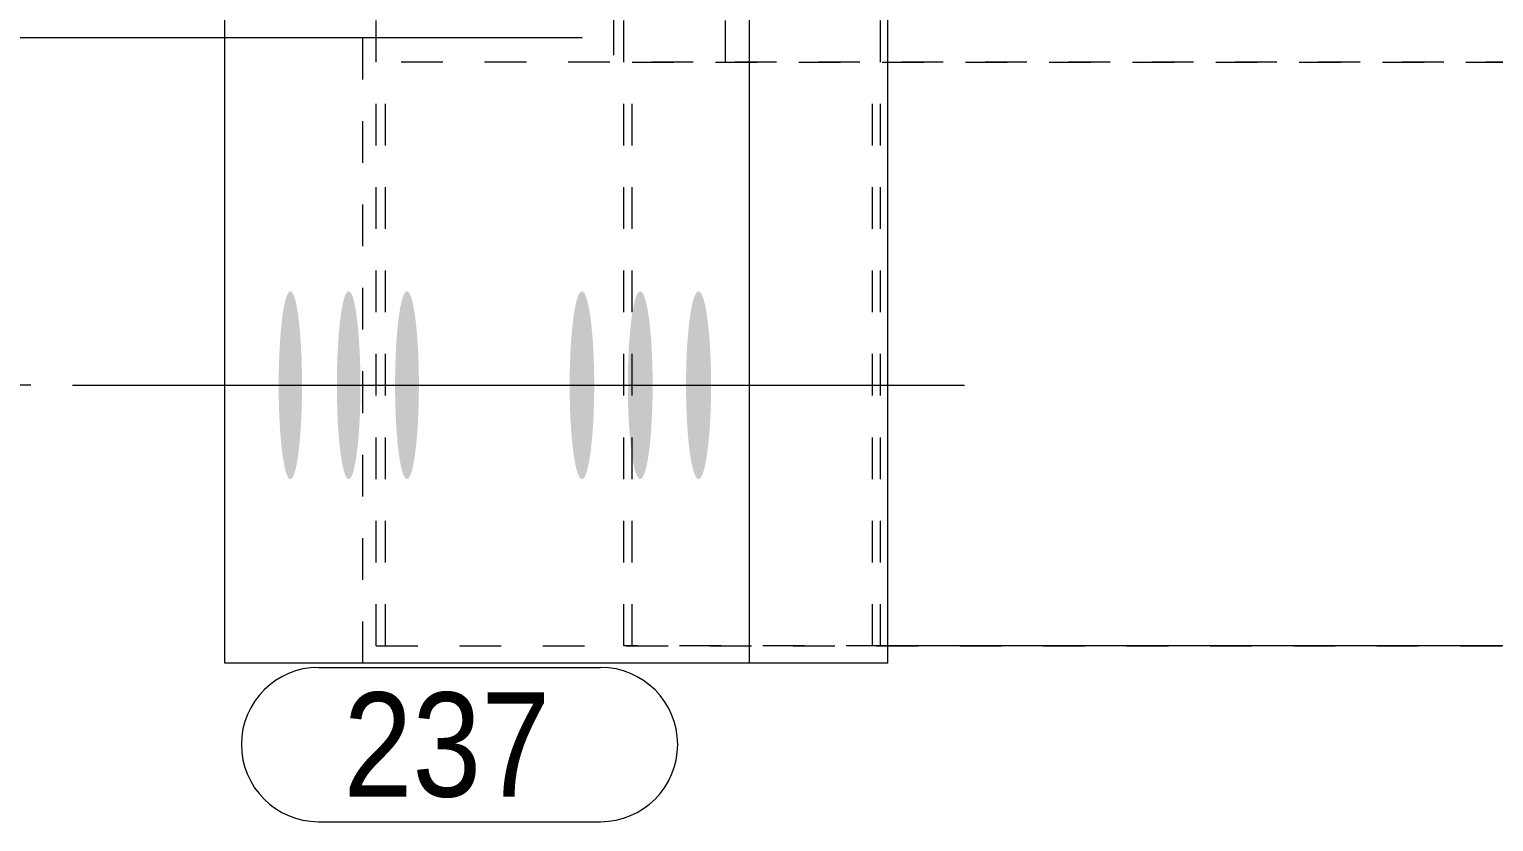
# Model space of a CAD drawing. Header units: millimetres. Extents: x 2 to 825, y 1 to 579.
# Drawn here: x 47.85 to 82.97, y 463.78 to 482.78 of the extents above; entities that cross this region are included whole.
import ezdxf

# ---------------------------------------------------------------- set-up
doc = ezdxf.new("R2010")
doc.units = ezdxf.units.MM
doc.linetypes.add('XKITLINE00', pattern=[0])
doc.linetypes.add('XKITLINE01', pattern=[4, 1, -1, 1, -1])
for name, color, linetype, lineweight in [('Bolt', 3, 'Continuous', 0), ('Dimensions', 7, 'Continuous', 0), ('Part', 2, 'Continuous', 0), ('PartMark', 7, 'Continuous', 0)]:
    doc.layers.add(name, color=color, linetype=linetype, lineweight=lineweight)
doc.styles.add('ARIAL', font='ARIAL.TTF')

# ---------------------------------------------------------------- blocks, each defined once
blk = doc.blocks.new('*A57')
at = {"layer": 'Bolt'}
for points in [[(54.394, 474.193), (54.393, 474.138), (54.393, 474.083), (54.392, 474.028), (54.392, 473.973), (54.391, 473.918), (54.39, 473.864), (54.388, 473.809), (54.387, 473.755), (54.385, 473.702), (54.384, 473.648), (54.382, 473.595), (54.38, 473.543), (54.377, 473.49), (54.375, 473.439), (54.372, 473.387), (54.37, 473.337), (54.367, 473.286), (54.364, 473.237), (54.361, 473.188), (54.357, 473.139), (54.354, 473.092), (54.35, 473.045), (54.347, 472.998), (54.343, 472.953), (54.339, 472.908), (54.334, 472.864), (54.33, 472.821), (54.326, 472.779), (54.321, 472.737), (54.317, 472.697), (54.312, 472.657), (54.307, 472.619), (54.302, 472.581), (54.297, 472.545), (54.291, 472.509), (54.286, 472.475), (54.281, 472.441), (54.275, 472.409), (54.269, 472.378), (54.264, 472.347), (54.258, 472.318), (54.252, 472.291), (54.246, 472.264), (54.24, 472.239), (54.234, 472.214), (54.227, 472.191), (54.221, 472.17), (54.215, 472.149), (54.208, 472.13), (54.202, 472.112), (54.195, 472.095), (54.189, 472.08), (54.182, 472.066), (54.175, 472.053), (54.168, 472.042), (54.162, 472.031), (54.155, 472.023), (54.148, 472.015), (54.141, 472.009), (54.134, 472.004), (54.128, 472.001), (54.121, 471.999), (54.114, 471.998), (54.107, 471.999), (54.1, 472.001), (54.093, 472.004), (54.086, 472.009), (54.08, 472.015), (54.073, 472.023), (54.066, 472.031), (54.059, 472.042), (54.053, 472.053), (54.046, 472.066), (54.039, 472.08), (54.033, 472.095), (54.026, 472.112), (54.02, 472.13), (54.013, 472.149), (54.007, 472.17), (54, 472.191), (53.994, 472.214), (53.988, 472.239), (53.982, 472.264), (53.976, 472.291), (53.97, 472.318), (53.964, 472.347), (53.958, 472.378), (53.953, 472.409), (53.947, 472.441), (53.942, 472.475), (53.936, 472.509), (53.931, 472.545), (53.926, 472.581), (53.921, 472.619), (53.916, 472.657), (53.911, 472.697), (53.907, 472.737), (53.902, 472.779), (53.898, 472.821), (53.893, 472.864), (53.889, 472.908), (53.885, 472.953), (53.881, 472.998), (53.877, 473.045), (53.874, 473.092), (53.87, 473.139), (53.867, 473.188), (53.864, 473.237), (53.861, 473.286), (53.858, 473.337), (53.855, 473.387), (53.853, 473.439), (53.85, 473.49), (53.848, 473.543), (53.846, 473.595), (53.844, 473.648), (53.842, 473.702), (53.841, 473.755), (53.839, 473.809), (53.838, 473.864), (53.837, 473.918), (53.836, 473.973), (53.835, 474.028), (53.835, 474.083), (53.834, 474.138), (53.834, 474.193), (53.834, 474.248), (53.834, 474.304), (53.834, 474.359), (53.835, 474.414), (53.835, 474.469), (53.836, 474.524), (53.837, 474.579), (53.838, 474.633), (53.839, 474.687), (53.841, 474.741), (53.842, 474.795), (53.844, 474.848), (53.846, 474.902), (53.848, 474.954), (53.85, 475.006), (53.853, 475.058), (53.855, 475.109), (53.858, 475.16), (53.861, 475.21), (53.864, 475.26), (53.867, 475.309), (53.87, 475.357), (53.874, 475.405), (53.877, 475.452), (53.881, 475.498), (53.885, 475.544), (53.889, 475.589), (53.893, 475.633), (53.898, 475.676), (53.902, 475.718), (53.907, 475.759), (53.911, 475.8), (53.916, 475.839), (53.921, 475.878), (53.926, 475.916), (53.931, 475.952), (53.936, 475.988), (53.942, 476.022), (53.947, 476.056), (53.953, 476.088), (53.958, 476.119), (53.964, 476.149), (53.97, 476.178), (53.976, 476.206), (53.982, 476.233), (53.988, 476.258), (53.994, 476.282), (54, 476.305), (54.007, 476.327), (54.013, 476.348), (54.02, 476.367), (54.026, 476.385), (54.033, 476.401), (54.039, 476.417), (54.046, 476.431), (54.053, 476.444), (54.059, 476.455), (54.066, 476.465), (54.073, 476.474), (54.08, 476.481), (54.086, 476.488), (54.093, 476.492), (54.1, 476.496), (54.107, 476.498), (54.114, 476.498), (54.121, 476.498), (54.128, 476.496), (54.134, 476.492), (54.141, 476.488), (54.148, 476.481), (54.155, 476.474), (54.162, 476.465), (54.168, 476.455), (54.175, 476.444), (54.182, 476.431), (54.189, 476.417), (54.195, 476.401), (54.202, 476.385), (54.208, 476.367), (54.215, 476.348), (54.221, 476.327), (54.227, 476.305), (54.234, 476.282), (54.24, 476.258), (54.246, 476.233), (54.252, 476.206), (54.258, 476.178), (54.264, 476.149), (54.269, 476.119), (54.275, 476.088), (54.281, 476.056), (54.286, 476.022), (54.291, 475.988), (54.297, 475.952), (54.302, 475.916), (54.307, 475.878), (54.312, 475.839), (54.317, 475.8), (54.321, 475.759), (54.326, 475.718), (54.33, 475.676), (54.334, 475.633), (54.339, 475.589), (54.343, 475.544), (54.347, 475.498), (54.35, 475.452), (54.354, 475.405), (54.357, 475.357), (54.361, 475.309), (54.364, 475.26), (54.367, 475.21), (54.37, 475.16), (54.372, 475.109), (54.375, 475.058), (54.377, 475.006), (54.38, 474.954), (54.382, 474.902), (54.384, 474.848), (54.385, 474.795), (54.387, 474.741), (54.388, 474.687), (54.39, 474.633), (54.391, 474.579), (54.392, 474.524), (54.392, 474.469), (54.393, 474.414), (54.393, 474.359), (54.394, 474.304), (54.394, 474.248)], [(55.795, 474.193), (55.795, 474.138), (55.794, 474.083), (55.794, 474.028), (55.793, 473.973), (55.792, 473.918), (55.791, 473.864), (55.79, 473.809), (55.788, 473.755), (55.787, 473.702), (55.785, 473.648), (55.783, 473.595), (55.781, 473.543), (55.779, 473.49), (55.776, 473.439), (55.774, 473.387), (55.771, 473.337), (55.768, 473.286), (55.765, 473.237), (55.762, 473.188), (55.758, 473.139), (55.755, 473.092), (55.751, 473.045), (55.747, 472.998), (55.744, 472.953), (55.739, 472.908), (55.735, 472.864), (55.731, 472.821), (55.726, 472.779), (55.722, 472.737), (55.717, 472.697), (55.712, 472.657), (55.707, 472.619), (55.702, 472.581), (55.697, 472.545), (55.692, 472.509), (55.686, 472.475), (55.681, 472.441), (55.675, 472.409), (55.669, 472.378), (55.664, 472.347), (55.658, 472.318), (55.652, 472.291), (55.646, 472.264), (55.64, 472.239), (55.633, 472.214), (55.627, 472.191), (55.621, 472.17), (55.614, 472.149), (55.608, 472.13), (55.601, 472.112), (55.595, 472.095), (55.588, 472.08), (55.581, 472.066), (55.574, 472.053), (55.568, 472.042), (55.561, 472.031), (55.554, 472.023), (55.547, 472.015), (55.54, 472.009), (55.533, 472.004), (55.526, 472.001), (55.519, 471.999), (55.512, 471.998), (55.506, 471.999), (55.499, 472.001), (55.492, 472.004), (55.485, 472.009), (55.478, 472.015), (55.471, 472.023), (55.464, 472.031), (55.457, 472.042), (55.451, 472.053), (55.444, 472.066), (55.437, 472.08), (55.43, 472.095), (55.424, 472.112), (55.417, 472.13), (55.411, 472.149), (55.404, 472.17), (55.398, 472.191), (55.392, 472.214), (55.385, 472.239), (55.379, 472.264), (55.373, 472.291), (55.367, 472.318), (55.361, 472.347), (55.355, 472.378), (55.35, 472.409), (55.344, 472.441), (55.339, 472.475), (55.333, 472.509), (55.328, 472.545), (55.323, 472.581), (55.318, 472.619), (55.313, 472.657), (55.308, 472.697), (55.303, 472.737), (55.298, 472.779), (55.294, 472.821), (55.29, 472.864), (55.285, 472.908), (55.281, 472.953), (55.277, 472.998), (55.274, 473.045), (55.27, 473.092), (55.267, 473.139), (55.263, 473.188), (55.26, 473.237), (55.257, 473.286), (55.254, 473.337), (55.251, 473.387), (55.249, 473.439), (55.246, 473.49), (55.244, 473.543), (55.242, 473.595), (55.24, 473.648), (55.238, 473.702), (55.237, 473.755), (55.235, 473.809), (55.234, 473.864), (55.233, 473.918), (55.232, 473.973), (55.231, 474.028), (55.231, 474.083), (55.23, 474.138), (55.23, 474.193), (55.23, 474.248), (55.23, 474.304), (55.23, 474.359), (55.231, 474.414), (55.231, 474.469), (55.232, 474.524), (55.233, 474.579), (55.234, 474.633), (55.235, 474.687), (55.237, 474.741), (55.238, 474.795), (55.24, 474.848), (55.242, 474.902), (55.244, 474.954), (55.246, 475.006), (55.249, 475.058), (55.251, 475.109), (55.254, 475.16), (55.257, 475.21), (55.26, 475.26), (55.263, 475.309), (55.267, 475.357), (55.27, 475.405), (55.274, 475.452), (55.277, 475.498), (55.281, 475.544), (55.285, 475.589), (55.29, 475.633), (55.294, 475.676), (55.298, 475.718), (55.303, 475.759), (55.308, 475.8), (55.313, 475.839), (55.318, 475.878), (55.323, 475.916), (55.328, 475.952), (55.333, 475.988), (55.339, 476.022), (55.344, 476.056), (55.35, 476.088), (55.355, 476.119), (55.361, 476.149), (55.367, 476.178), (55.373, 476.206), (55.379, 476.233), (55.385, 476.258), (55.392, 476.282), (55.398, 476.305), (55.404, 476.327), (55.411, 476.348), (55.417, 476.367), (55.424, 476.385), (55.43, 476.401), (55.437, 476.417), (55.444, 476.431), (55.451, 476.444), (55.457, 476.455), (55.464, 476.465), (55.471, 476.474), (55.478, 476.481), (55.485, 476.488), (55.492, 476.492), (55.499, 476.496), (55.506, 476.498), (55.512, 476.498), (55.519, 476.498), (55.526, 476.496), (55.533, 476.492), (55.54, 476.488), (55.547, 476.481), (55.554, 476.474), (55.561, 476.465), (55.568, 476.455), (55.574, 476.444), (55.581, 476.431), (55.588, 476.417), (55.595, 476.401), (55.601, 476.385), (55.608, 476.367), (55.614, 476.348), (55.621, 476.327), (55.627, 476.305), (55.633, 476.282), (55.64, 476.258), (55.646, 476.233), (55.652, 476.206), (55.658, 476.178), (55.664, 476.149), (55.669, 476.119), (55.675, 476.088), (55.681, 476.056), (55.686, 476.022), (55.692, 475.988), (55.697, 475.952), (55.702, 475.916), (55.707, 475.878), (55.712, 475.839), (55.717, 475.8), (55.722, 475.759), (55.726, 475.718), (55.731, 475.676), (55.735, 475.633), (55.739, 475.589), (55.744, 475.544), (55.747, 475.498), (55.751, 475.452), (55.755, 475.405), (55.758, 475.357), (55.762, 475.309), (55.765, 475.26), (55.768, 475.21), (55.771, 475.16), (55.774, 475.109), (55.776, 475.058), (55.779, 475.006), (55.781, 474.954), (55.783, 474.902), (55.785, 474.848), (55.787, 474.795), (55.788, 474.741), (55.79, 474.687), (55.791, 474.633), (55.792, 474.579), (55.793, 474.524), (55.794, 474.469), (55.794, 474.414), (55.795, 474.359), (55.795, 474.304), (55.795, 474.248)], [(57.196, 474.193), (57.196, 474.138), (57.196, 474.083), (57.195, 474.028), (57.194, 473.973), (57.193, 473.918), (57.192, 473.864), (57.191, 473.809), (57.19, 473.755), (57.188, 473.702), (57.186, 473.648), (57.184, 473.595), (57.182, 473.543), (57.18, 473.49), (57.177, 473.439), (57.175, 473.387), (57.172, 473.337), (57.169, 473.286), (57.166, 473.237), (57.163, 473.188), (57.159, 473.139), (57.156, 473.092), (57.152, 473.045), (57.148, 472.998), (57.144, 472.953), (57.14, 472.908), (57.136, 472.864), (57.132, 472.821), (57.127, 472.779), (57.123, 472.737), (57.118, 472.697), (57.113, 472.657), (57.108, 472.619), (57.103, 472.581), (57.098, 472.545), (57.092, 472.509), (57.087, 472.475), (57.081, 472.441), (57.075, 472.409), (57.07, 472.378), (57.064, 472.347), (57.058, 472.318), (57.052, 472.291), (57.046, 472.264), (57.039, 472.239), (57.033, 472.214), (57.027, 472.191), (57.02, 472.17), (57.014, 472.149), (57.007, 472.13), (57.001, 472.112), (56.994, 472.095), (56.987, 472.08), (56.98, 472.066), (56.974, 472.053), (56.967, 472.042), (56.96, 472.031), (56.953, 472.023), (56.946, 472.015), (56.939, 472.009), (56.932, 472.004), (56.925, 472.001), (56.918, 471.999), (56.911, 471.998), (56.904, 471.999), (56.897, 472.001), (56.89, 472.004), (56.883, 472.009), (56.876, 472.015), (56.869, 472.023), (56.862, 472.031), (56.855, 472.042), (56.849, 472.053), (56.842, 472.066), (56.835, 472.08), (56.828, 472.095), (56.822, 472.112), (56.815, 472.13), (56.808, 472.149), (56.802, 472.17), (56.795, 472.191), (56.789, 472.214), (56.783, 472.239), (56.777, 472.264), (56.77, 472.291), (56.764, 472.318), (56.758, 472.347), (56.752, 472.378), (56.747, 472.409), (56.741, 472.441), (56.735, 472.475), (56.73, 472.509), (56.725, 472.545), (56.719, 472.581), (56.714, 472.619), (56.709, 472.657), (56.704, 472.697), (56.7, 472.737), (56.695, 472.779), (56.69, 472.821), (56.686, 472.864), (56.682, 472.908), (56.678, 472.953), (56.674, 472.998), (56.67, 473.045), (56.666, 473.092), (56.663, 473.139), (56.659, 473.188), (56.656, 473.237), (56.653, 473.286), (56.65, 473.337), (56.647, 473.387), (56.645, 473.439), (56.642, 473.49), (56.64, 473.543), (56.638, 473.595), (56.636, 473.648), (56.634, 473.702), (56.633, 473.755), (56.631, 473.809), (56.63, 473.864), (56.629, 473.918), (56.628, 473.973), (56.627, 474.028), (56.626, 474.083), (56.626, 474.138), (56.626, 474.193), (56.626, 474.248), (56.626, 474.304), (56.626, 474.359), (56.626, 474.414), (56.627, 474.469), (56.628, 474.524), (56.629, 474.579), (56.63, 474.633), (56.631, 474.687), (56.633, 474.741), (56.634, 474.795), (56.636, 474.848), (56.638, 474.902), (56.64, 474.954), (56.642, 475.006), (56.645, 475.058), (56.647, 475.109), (56.65, 475.16), (56.653, 475.21), (56.656, 475.26), (56.659, 475.309), (56.663, 475.357), (56.666, 475.405), (56.67, 475.452), (56.674, 475.498), (56.678, 475.544), (56.682, 475.589), (56.686, 475.633), (56.69, 475.676), (56.695, 475.718), (56.7, 475.759), (56.704, 475.8), (56.709, 475.839), (56.714, 475.878), (56.719, 475.916), (56.725, 475.952), (56.73, 475.988), (56.735, 476.022), (56.741, 476.056), (56.747, 476.088), (56.752, 476.119), (56.758, 476.149), (56.764, 476.178), (56.77, 476.206), (56.777, 476.233), (56.783, 476.258), (56.789, 476.282), (56.795, 476.305), (56.802, 476.327), (56.808, 476.348), (56.815, 476.367), (56.822, 476.385), (56.828, 476.401), (56.835, 476.417), (56.842, 476.431), (56.849, 476.444), (56.855, 476.455), (56.862, 476.465), (56.869, 476.474), (56.876, 476.481), (56.883, 476.488), (56.89, 476.492), (56.897, 476.496), (56.904, 476.498), (56.911, 476.498), (56.918, 476.498), (56.925, 476.496), (56.932, 476.492), (56.939, 476.488), (56.946, 476.481), (56.953, 476.474), (56.96, 476.465), (56.967, 476.455), (56.974, 476.444), (56.98, 476.431), (56.987, 476.417), (56.994, 476.401), (57.001, 476.385), (57.007, 476.367), (57.014, 476.348), (57.02, 476.327), (57.027, 476.305), (57.033, 476.282), (57.039, 476.258), (57.046, 476.233), (57.052, 476.206), (57.058, 476.178), (57.064, 476.149), (57.07, 476.119), (57.075, 476.088), (57.081, 476.056), (57.087, 476.022), (57.092, 475.988), (57.098, 475.952), (57.103, 475.916), (57.108, 475.878), (57.113, 475.839), (57.118, 475.8), (57.123, 475.759), (57.127, 475.718), (57.132, 475.676), (57.136, 475.633), (57.14, 475.589), (57.144, 475.544), (57.148, 475.498), (57.152, 475.452), (57.156, 475.405), (57.159, 475.357), (57.163, 475.309), (57.166, 475.26), (57.169, 475.21), (57.172, 475.16), (57.175, 475.109), (57.177, 475.058), (57.18, 475.006), (57.182, 474.954), (57.184, 474.902), (57.186, 474.848), (57.188, 474.795), (57.19, 474.741), (57.191, 474.687), (57.192, 474.633), (57.193, 474.579), (57.194, 474.524), (57.195, 474.469), (57.196, 474.414), (57.196, 474.359), (57.196, 474.304), (57.197, 474.248)], [(61.401, 474.193), (61.401, 474.138), (61.4, 474.083), (61.4, 474.028), (61.399, 473.973), (61.398, 473.918), (61.397, 473.864), (61.396, 473.809), (61.394, 473.755), (61.392, 473.702), (61.391, 473.648), (61.389, 473.595), (61.386, 473.543), (61.384, 473.49), (61.381, 473.439), (61.379, 473.387), (61.376, 473.337), (61.373, 473.286), (61.37, 473.237), (61.366, 473.188), (61.363, 473.139), (61.359, 473.092), (61.356, 473.045), (61.352, 472.998), (61.347, 472.953), (61.343, 472.908), (61.339, 472.864), (61.334, 472.821), (61.33, 472.779), (61.325, 472.737), (61.32, 472.697), (61.315, 472.657), (61.31, 472.619), (61.305, 472.581), (61.299, 472.545), (61.294, 472.509), (61.288, 472.475), (61.282, 472.441), (61.276, 472.409), (61.27, 472.378), (61.264, 472.347), (61.258, 472.318), (61.252, 472.291), (61.246, 472.264), (61.239, 472.239), (61.233, 472.214), (61.226, 472.191), (61.219, 472.17), (61.213, 472.149), (61.206, 472.13), (61.199, 472.112), (61.192, 472.095), (61.185, 472.08), (61.178, 472.066), (61.171, 472.053), (61.164, 472.042), (61.157, 472.031), (61.15, 472.023), (61.143, 472.015), (61.136, 472.009), (61.129, 472.004), (61.121, 472.001), (61.114, 471.999), (61.107, 471.998), (61.1, 471.999), (61.092, 472.001), (61.085, 472.004), (61.078, 472.009), (61.071, 472.015), (61.064, 472.023), (61.057, 472.031), (61.049, 472.042), (61.042, 472.053), (61.035, 472.066), (61.028, 472.08), (61.021, 472.095), (61.015, 472.112), (61.008, 472.13), (61.001, 472.149), (60.994, 472.17), (60.988, 472.191), (60.981, 472.214), (60.975, 472.239), (60.968, 472.264), (60.962, 472.291), (60.956, 472.318), (60.949, 472.347), (60.943, 472.378), (60.937, 472.409), (60.932, 472.441), (60.926, 472.475), (60.92, 472.509), (60.915, 472.545), (60.909, 472.581), (60.904, 472.619), (60.899, 472.657), (60.894, 472.697), (60.889, 472.737), (60.884, 472.779), (60.879, 472.821), (60.875, 472.864), (60.87, 472.908), (60.866, 472.953), (60.862, 472.998), (60.858, 473.045), (60.854, 473.092), (60.851, 473.139), (60.847, 473.188), (60.844, 473.237), (60.841, 473.286), (60.838, 473.337), (60.835, 473.387), (60.832, 473.439), (60.83, 473.49), (60.827, 473.543), (60.825, 473.595), (60.823, 473.648), (60.821, 473.702), (60.82, 473.755), (60.818, 473.809), (60.817, 473.864), (60.816, 473.918), (60.815, 473.973), (60.814, 474.028), (60.813, 474.083), (60.813, 474.138), (60.813, 474.193), (60.813, 474.248), (60.813, 474.304), (60.813, 474.359), (60.813, 474.414), (60.814, 474.469), (60.815, 474.524), (60.816, 474.579), (60.817, 474.633), (60.818, 474.687), (60.82, 474.741), (60.821, 474.795), (60.823, 474.848), (60.825, 474.902), (60.827, 474.954), (60.83, 475.006), (60.832, 475.058), (60.835, 475.109), (60.838, 475.16), (60.841, 475.21), (60.844, 475.26), (60.847, 475.309), (60.851, 475.357), (60.854, 475.405), (60.858, 475.452), (60.862, 475.498), (60.866, 475.544), (60.87, 475.589), (60.875, 475.633), (60.879, 475.676), (60.884, 475.718), (60.889, 475.759), (60.894, 475.8), (60.899, 475.839), (60.904, 475.878), (60.909, 475.916), (60.915, 475.952), (60.92, 475.988), (60.926, 476.022), (60.932, 476.056), (60.937, 476.088), (60.943, 476.119), (60.949, 476.149), (60.956, 476.178), (60.962, 476.206), (60.968, 476.233), (60.975, 476.258), (60.981, 476.282), (60.988, 476.305), (60.994, 476.327), (61.001, 476.348), (61.008, 476.367), (61.015, 476.385), (61.021, 476.401), (61.028, 476.417), (61.035, 476.431), (61.042, 476.444), (61.049, 476.455), (61.057, 476.465), (61.064, 476.474), (61.071, 476.481), (61.078, 476.488), (61.085, 476.492), (61.092, 476.496), (61.1, 476.498), (61.107, 476.498), (61.114, 476.498), (61.121, 476.496), (61.129, 476.492), (61.136, 476.488), (61.143, 476.481), (61.15, 476.474), (61.157, 476.465), (61.164, 476.455), (61.171, 476.444), (61.178, 476.431), (61.185, 476.417), (61.192, 476.401), (61.199, 476.385), (61.206, 476.367), (61.213, 476.348), (61.219, 476.327), (61.226, 476.305), (61.233, 476.282), (61.239, 476.258), (61.246, 476.233), (61.252, 476.206), (61.258, 476.178), (61.264, 476.149), (61.27, 476.119), (61.276, 476.088), (61.282, 476.056), (61.288, 476.022), (61.294, 475.988), (61.299, 475.952), (61.305, 475.916), (61.31, 475.878), (61.315, 475.839), (61.32, 475.8), (61.325, 475.759), (61.33, 475.718), (61.334, 475.676), (61.339, 475.633), (61.343, 475.589), (61.347, 475.544), (61.352, 475.498), (61.356, 475.452), (61.359, 475.405), (61.363, 475.357), (61.366, 475.309), (61.37, 475.26), (61.373, 475.21), (61.376, 475.16), (61.379, 475.109), (61.381, 475.058), (61.384, 475.006), (61.386, 474.954), (61.389, 474.902), (61.391, 474.848), (61.392, 474.795), (61.394, 474.741), (61.396, 474.687), (61.397, 474.633), (61.398, 474.579), (61.399, 474.524), (61.4, 474.469), (61.4, 474.414), (61.401, 474.359), (61.401, 474.304), (61.401, 474.248)], [(62.803, 474.193), (62.803, 474.138), (62.802, 474.083), (62.801, 474.028), (62.801, 473.973), (62.8, 473.918), (62.798, 473.864), (62.797, 473.809), (62.796, 473.755), (62.794, 473.702), (62.792, 473.648), (62.79, 473.595), (62.788, 473.543), (62.785, 473.49), (62.783, 473.439), (62.78, 473.387), (62.777, 473.337), (62.774, 473.286), (62.771, 473.237), (62.768, 473.188), (62.764, 473.139), (62.761, 473.092), (62.757, 473.045), (62.753, 472.998), (62.749, 472.953), (62.744, 472.908), (62.74, 472.864), (62.735, 472.821), (62.731, 472.779), (62.726, 472.737), (62.721, 472.697), (62.716, 472.657), (62.711, 472.619), (62.705, 472.581), (62.7, 472.545), (62.694, 472.509), (62.688, 472.475), (62.683, 472.441), (62.677, 472.409), (62.671, 472.378), (62.665, 472.347), (62.658, 472.318), (62.652, 472.291), (62.646, 472.264), (62.639, 472.239), (62.633, 472.214), (62.626, 472.191), (62.619, 472.17), (62.612, 472.149), (62.606, 472.13), (62.599, 472.112), (62.592, 472.095), (62.585, 472.08), (62.578, 472.066), (62.571, 472.053), (62.563, 472.042), (62.556, 472.031), (62.549, 472.023), (62.542, 472.015), (62.535, 472.009), (62.527, 472.004), (62.52, 472.001), (62.513, 471.999), (62.505, 471.998), (62.498, 471.999), (62.491, 472.001), (62.484, 472.004), (62.476, 472.009), (62.469, 472.015), (62.462, 472.023), (62.455, 472.031), (62.447, 472.042), (62.44, 472.053), (62.433, 472.066), (62.426, 472.08), (62.419, 472.095), (62.412, 472.112), (62.405, 472.13), (62.398, 472.149), (62.392, 472.17), (62.385, 472.191), (62.378, 472.214), (62.372, 472.239), (62.365, 472.264), (62.359, 472.291), (62.353, 472.318), (62.346, 472.347), (62.34, 472.378), (62.334, 472.409), (62.328, 472.441), (62.322, 472.475), (62.317, 472.509), (62.311, 472.545), (62.306, 472.581), (62.3, 472.619), (62.295, 472.657), (62.29, 472.697), (62.285, 472.737), (62.28, 472.779), (62.276, 472.821), (62.271, 472.864), (62.267, 472.908), (62.262, 472.953), (62.258, 472.998), (62.254, 473.045), (62.25, 473.092), (62.247, 473.139), (62.243, 473.188), (62.24, 473.237), (62.237, 473.286), (62.234, 473.337), (62.231, 473.387), (62.228, 473.439), (62.225, 473.49), (62.223, 473.543), (62.221, 473.595), (62.219, 473.648), (62.217, 473.702), (62.215, 473.755), (62.214, 473.809), (62.212, 473.864), (62.211, 473.918), (62.21, 473.973), (62.209, 474.028), (62.209, 474.083), (62.208, 474.138), (62.208, 474.193), (62.208, 474.248), (62.208, 474.304), (62.208, 474.359), (62.209, 474.414), (62.209, 474.469), (62.21, 474.524), (62.211, 474.579), (62.212, 474.633), (62.214, 474.687), (62.215, 474.741), (62.217, 474.795), (62.219, 474.848), (62.221, 474.902), (62.223, 474.954), (62.225, 475.006), (62.228, 475.058), (62.231, 475.109), (62.234, 475.16), (62.237, 475.21), (62.24, 475.26), (62.243, 475.309), (62.247, 475.357), (62.25, 475.405), (62.254, 475.452), (62.258, 475.498), (62.262, 475.544), (62.267, 475.589), (62.271, 475.633), (62.276, 475.676), (62.28, 475.718), (62.285, 475.759), (62.29, 475.8), (62.295, 475.839), (62.3, 475.878), (62.306, 475.916), (62.311, 475.952), (62.317, 475.988), (62.322, 476.022), (62.328, 476.056), (62.334, 476.088), (62.34, 476.119), (62.346, 476.149), (62.353, 476.178), (62.359, 476.206), (62.365, 476.233), (62.372, 476.258), (62.378, 476.282), (62.385, 476.305), (62.392, 476.327), (62.398, 476.348), (62.405, 476.367), (62.412, 476.385), (62.419, 476.401), (62.426, 476.417), (62.433, 476.431), (62.44, 476.444), (62.447, 476.455), (62.455, 476.465), (62.462, 476.474), (62.469, 476.481), (62.476, 476.488), (62.484, 476.492), (62.491, 476.496), (62.498, 476.498), (62.505, 476.498), (62.513, 476.498), (62.52, 476.496), (62.527, 476.492), (62.535, 476.488), (62.542, 476.481), (62.549, 476.474), (62.556, 476.465), (62.563, 476.455), (62.571, 476.444), (62.578, 476.431), (62.585, 476.417), (62.592, 476.401), (62.599, 476.385), (62.606, 476.367), (62.612, 476.348), (62.619, 476.327), (62.626, 476.305), (62.633, 476.282), (62.639, 476.258), (62.646, 476.233), (62.652, 476.206), (62.658, 476.178), (62.665, 476.149), (62.671, 476.119), (62.677, 476.088), (62.683, 476.056), (62.688, 476.022), (62.694, 475.988), (62.7, 475.952), (62.705, 475.916), (62.711, 475.878), (62.716, 475.839), (62.721, 475.8), (62.726, 475.759), (62.731, 475.718), (62.735, 475.676), (62.74, 475.633), (62.744, 475.589), (62.749, 475.544), (62.753, 475.498), (62.757, 475.452), (62.761, 475.405), (62.764, 475.357), (62.768, 475.309), (62.771, 475.26), (62.774, 475.21), (62.777, 475.16), (62.78, 475.109), (62.783, 475.058), (62.785, 475.006), (62.788, 474.954), (62.79, 474.902), (62.792, 474.848), (62.794, 474.795), (62.796, 474.741), (62.797, 474.687), (62.798, 474.633), (62.8, 474.579), (62.801, 474.524), (62.801, 474.469), (62.802, 474.414), (62.803, 474.359), (62.803, 474.304), (62.803, 474.248)], [(64.205, 474.193), (64.204, 474.138), (64.204, 474.083), (64.203, 474.028), (64.202, 473.973), (64.201, 473.918), (64.2, 473.864), (64.199, 473.809), (64.197, 473.755), (64.196, 473.702), (64.194, 473.648), (64.192, 473.595), (64.189, 473.543), (64.187, 473.49), (64.184, 473.439), (64.182, 473.387), (64.179, 473.337), (64.176, 473.286), (64.173, 473.237), (64.169, 473.188), (64.166, 473.139), (64.162, 473.092), (64.158, 473.045), (64.154, 472.998), (64.15, 472.953), (64.145, 472.908), (64.141, 472.864), (64.136, 472.821), (64.132, 472.779), (64.127, 472.737), (64.122, 472.697), (64.117, 472.657), (64.111, 472.619), (64.106, 472.581), (64.1, 472.545), (64.095, 472.509), (64.089, 472.475), (64.083, 472.441), (64.077, 472.409), (64.071, 472.378), (64.065, 472.347), (64.059, 472.318), (64.052, 472.291), (64.046, 472.264), (64.039, 472.239), (64.033, 472.214), (64.026, 472.191), (64.019, 472.17), (64.012, 472.149), (64.005, 472.13), (63.998, 472.112), (63.991, 472.095), (63.984, 472.08), (63.977, 472.066), (63.97, 472.053), (63.963, 472.042), (63.955, 472.031), (63.948, 472.023), (63.941, 472.015), (63.934, 472.009), (63.926, 472.004), (63.919, 472.001), (63.911, 471.999), (63.904, 471.998), (63.897, 471.999), (63.889, 472.001), (63.882, 472.004), (63.875, 472.009), (63.867, 472.015), (63.86, 472.023), (63.853, 472.031), (63.845, 472.042), (63.838, 472.053), (63.831, 472.066), (63.824, 472.08), (63.817, 472.095), (63.81, 472.112), (63.803, 472.13), (63.796, 472.149), (63.789, 472.17), (63.782, 472.191), (63.776, 472.214), (63.769, 472.239), (63.762, 472.264), (63.756, 472.291), (63.75, 472.318), (63.743, 472.347), (63.737, 472.378), (63.731, 472.409), (63.725, 472.441), (63.719, 472.475), (63.713, 472.509), (63.708, 472.545), (63.702, 472.581), (63.697, 472.619), (63.692, 472.657), (63.686, 472.697), (63.681, 472.737), (63.676, 472.779), (63.672, 472.821), (63.667, 472.864), (63.663, 472.908), (63.658, 472.953), (63.654, 472.998), (63.65, 473.045), (63.646, 473.092), (63.643, 473.139), (63.639, 473.188), (63.636, 473.237), (63.632, 473.286), (63.629, 473.337), (63.626, 473.387), (63.624, 473.439), (63.621, 473.49), (63.619, 473.543), (63.616, 473.595), (63.614, 473.648), (63.612, 473.702), (63.611, 473.755), (63.609, 473.809), (63.608, 473.864), (63.607, 473.918), (63.606, 473.973), (63.605, 474.028), (63.604, 474.083), (63.604, 474.138), (63.604, 474.193), (63.603, 474.248), (63.604, 474.304), (63.604, 474.359), (63.604, 474.414), (63.605, 474.469), (63.606, 474.524), (63.607, 474.579), (63.608, 474.633), (63.609, 474.687), (63.611, 474.741), (63.612, 474.795), (63.614, 474.848), (63.616, 474.902), (63.619, 474.954), (63.621, 475.006), (63.624, 475.058), (63.626, 475.109), (63.629, 475.16), (63.632, 475.21), (63.636, 475.26), (63.639, 475.309), (63.643, 475.357), (63.646, 475.405), (63.65, 475.452), (63.654, 475.498), (63.658, 475.544), (63.663, 475.589), (63.667, 475.633), (63.672, 475.676), (63.676, 475.718), (63.681, 475.759), (63.686, 475.8), (63.692, 475.839), (63.697, 475.878), (63.702, 475.916), (63.708, 475.952), (63.713, 475.988), (63.719, 476.022), (63.725, 476.056), (63.731, 476.088), (63.737, 476.119), (63.743, 476.149), (63.75, 476.178), (63.756, 476.206), (63.762, 476.233), (63.769, 476.258), (63.776, 476.282), (63.782, 476.305), (63.789, 476.327), (63.796, 476.348), (63.803, 476.367), (63.81, 476.385), (63.817, 476.401), (63.824, 476.417), (63.831, 476.431), (63.838, 476.444), (63.845, 476.455), (63.853, 476.465), (63.86, 476.474), (63.867, 476.481), (63.875, 476.488), (63.882, 476.492), (63.889, 476.496), (63.897, 476.498), (63.904, 476.498), (63.911, 476.498), (63.919, 476.496), (63.926, 476.492), (63.934, 476.488), (63.941, 476.481), (63.948, 476.474), (63.955, 476.465), (63.963, 476.455), (63.97, 476.444), (63.977, 476.431), (63.984, 476.417), (63.991, 476.401), (63.998, 476.385), (64.005, 476.367), (64.012, 476.348), (64.019, 476.327), (64.026, 476.305), (64.033, 476.282), (64.039, 476.258), (64.046, 476.233), (64.052, 476.206), (64.059, 476.178), (64.065, 476.149), (64.071, 476.119), (64.077, 476.088), (64.083, 476.056), (64.089, 476.022), (64.095, 475.988), (64.1, 475.952), (64.106, 475.916), (64.111, 475.878), (64.117, 475.839), (64.122, 475.8), (64.127, 475.759), (64.132, 475.718), (64.136, 475.676), (64.141, 475.633), (64.145, 475.589), (64.15, 475.544), (64.154, 475.498), (64.158, 475.452), (64.162, 475.405), (64.166, 475.357), (64.169, 475.309), (64.173, 475.26), (64.176, 475.21), (64.179, 475.16), (64.182, 475.109), (64.184, 475.058), (64.187, 475.006), (64.189, 474.954), (64.192, 474.902), (64.194, 474.848), (64.196, 474.795), (64.197, 474.741), (64.199, 474.687), (64.2, 474.633), (64.201, 474.579), (64.202, 474.524), (64.203, 474.469), (64.204, 474.414), (64.204, 474.359), (64.205, 474.304), (64.205, 474.248)]]:
    blk.add_hatch(color=3, dxfattribs=at).paths.add_polyline_path(points, flags=17)
at = {"layer": 'Bolt', "color": 3, "linetype": 'XKITLINE00', "lineweight": 0}
for p, q in [((48.893, 474.248), (60.495, 474.248)), ((50.291, 474.248), (61.894, 474.248)), ((51.69, 474.248), (63.292, 474.248)), ((55.886, 474.248), (67.488, 474.248)), ((57.284, 474.248), (68.887, 474.248)), ((58.683, 474.248), (70.285, 474.248))]:
    blk.add_line(p, q, dxfattribs=at)
blk = doc.blocks.new('*A58')
at = {"layer": 'Part', "color": 7, "linetype": 'XKITLINE01', "lineweight": 0}
for p, q in [((62.115, 467.998), (62.115, 497.165)), ((68.268, 467.998), (68.268, 497.165)), ((62.309, 467.998), (62.309, 481.998)), ((62.309, 481.998), (193.577, 481.998)), ((68.075, 467.998), (68.075, 481.998)), ((68.443, 467.998), (62.115, 467.998))]:
    blk.add_line(p, q, dxfattribs=at)
at = {"layer": 'Part', "color": 2, "linetype": 'XKITLINE00', "lineweight": 0}
blk.add_line((193.577, 467.998), (68.443, 467.998), dxfattribs=at)
blk = doc.blocks.new('*A79')
at = {"layer": 'Part', "color": 2, "linetype": 'XKITLINE00', "lineweight": 0}
for p, q in [((52.54, 467.582), (52.54, 497.582)), ((65.128, 467.582), (65.128, 497.582)), ((68.443, 467.582), (68.443, 497.582)), ((68.443, 467.582), (52.54, 467.582))]:
    blk.add_line(p, q, dxfattribs=at)
at = {"layer": 'Part', "color": 7, "linetype": 'XKITLINE01', "lineweight": 0}
blk.add_line((55.855, 467.582), (55.855, 497.582), dxfattribs=at)
blk = doc.blocks.new('*A80')
at = {"layer": 'Part', "color": 7, "linetype": 'XKITLINE01', "lineweight": 0}
for p, q in [((56.171, 467.998), (56.171, 497.165)), ((61.86, 483.165), (61.86, 481.998)), ((64.549, 481.998), (64.549, 483.165)), ((167.774, 481.998), (56.398, 481.998)), ((56.398, 467.998), (56.398, 481.998)), ((56.171, 467.998), (168.577, 467.998))]:
    blk.add_line(p, q, dxfattribs=at)
blk = doc.blocks.new('*A178')
at = {"layer": 'Dimensions', "color": 7, "linetype": 'XKITLINE00', "lineweight": 0}
for p, q in [((42.226, 483.43), (43.923, 481.733)), ((61.115, 482.582), (40.224, 482.582)), ((43.074, 474.248), (43.074, 482.582)), ((42.226, 475.097), (43.923, 473.4)), ((47.893, 474.248), (40.224, 474.248))]:
    blk.add_line(p, q, dxfattribs=at)
at = {"layer": 'Dimensions', "color": 3}
for p in [(43.074, 482.582), (43.074, 474.248)]:
    blk.add_point(p, dxfattribs=at)
at = {"layer": 'Dimensions', "color": 3, "style": 'ARIAL', "width": 0.85}
blk.add_text('50', height=3, rotation=90.0002, dxfattribs=at).set_placement((41.724, 476.19))
blk = doc.blocks.new('*A179')
at = {"layer": 'Dimensions', "color": 7, "linetype": 'XKITLINE00', "lineweight": 0}
for p, q in [((42.226, 491.764), (43.923, 490.067)), ((47.893, 490.915), (40.224, 490.915)), ((43.074, 482.582), (43.074, 490.915)), ((42.226, 483.43), (43.923, 481.733)), ((61.115, 482.582), (40.224, 482.582))]:
    blk.add_line(p, q, dxfattribs=at)
at = {"layer": 'Dimensions', "color": 3}
for p in [(43.074, 490.915), (43.074, 482.582)]:
    blk.add_point(p, dxfattribs=at)
at = {"layer": 'Dimensions', "color": 3, "style": 'ARIAL', "width": 0.85}
blk.add_text('50', height=3, rotation=90.0002, dxfattribs=at).set_placement((41.724, 484.523))
blk = doc.blocks.new('*A182')
at = {"layer": 'PartMark', "color": 7, "linetype": 'XKITLINE00', "lineweight": 0}
for p, q in [((54.79, 467.482), (61.553, 467.482)), ((54.79, 463.782), (61.553, 463.782))]:
    blk.add_line(p, q, dxfattribs=at)
for centre, start, end in [((54.79, 465.632), 90, 270), ((61.553, 465.632), 270, 90)]:
    blk.add_arc(centre, 1.85, start, end, dxfattribs=at)
at = {"layer": 'PartMark', "color": 3, "style": 'ARIAL', "width": 0.85}
blk.add_text('237', height=2.5, dxfattribs=at).set_placement((55.39, 464.382))

msp = doc.modelspace()

# ---------------------------------------------------------------- block references
at = {"lineweight": 0}
for name in ['*A79', '*A80', '*A57', '*A179', '*A178', '*A182']:
    msp.add_blockref(name, (0, 0), dxfattribs=at)
at = {"layer": 'Part', "lineweight": 0}
msp.add_blockref('*A58', (0, 0), dxfattribs=at)

doc.saveas('drawing.dxf')
